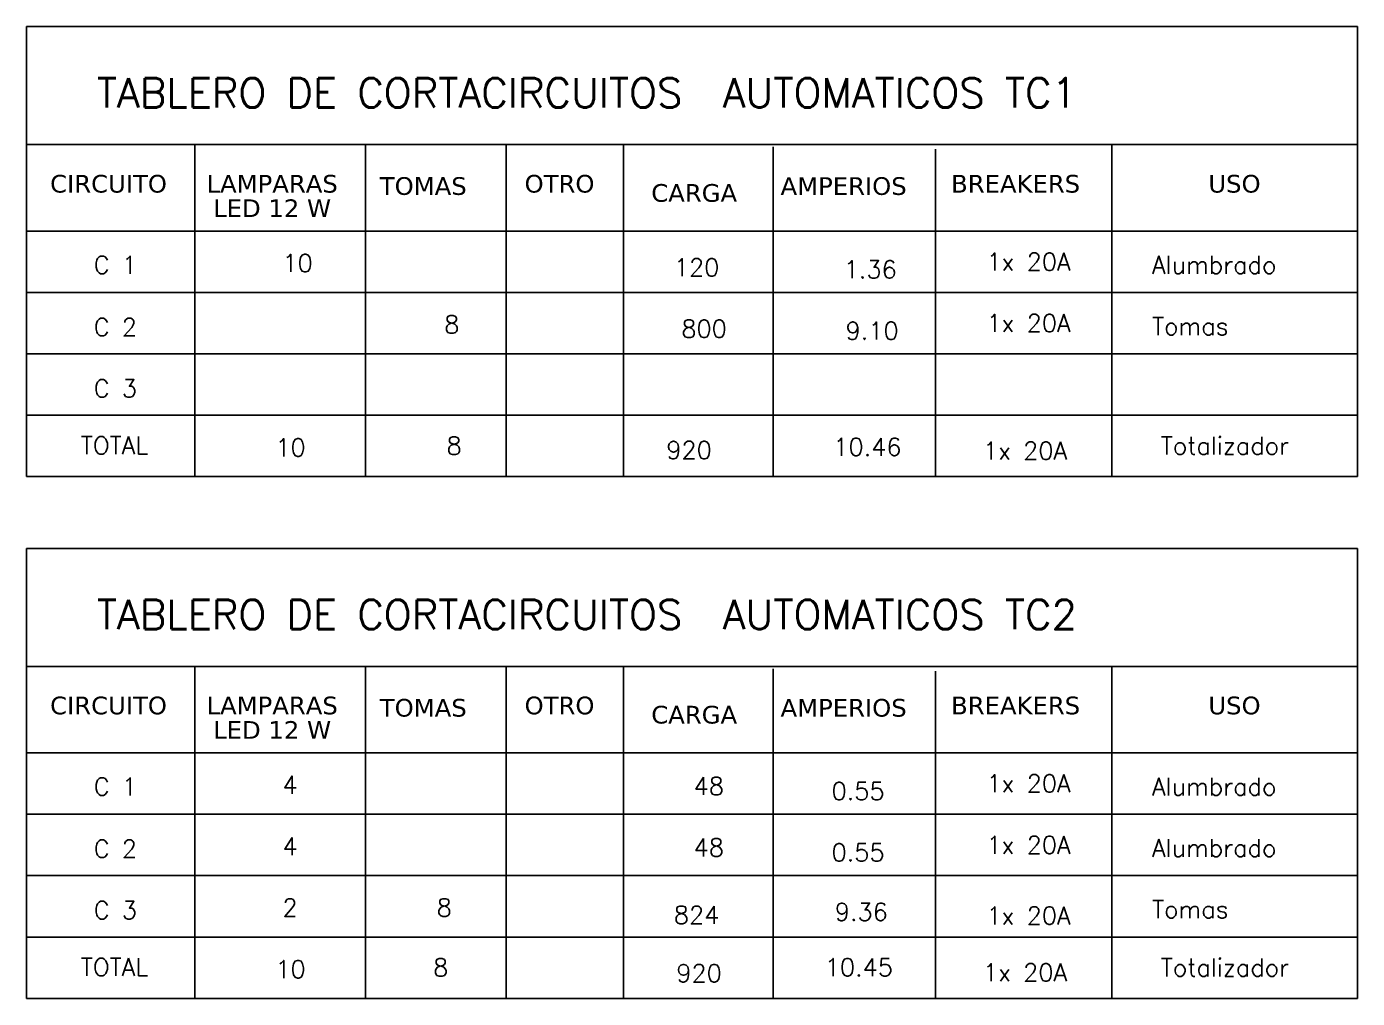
# Model space of a CAD drawing. Extents: x 876.5 to 905.5, y -313.4 to -291.
# Drawn here: x 887.09 to 893.43, y -313.4 to -308.77 of the extents above; entities that cross this region are included whole.
import ezdxf

# ---------------------------------------------------------------- set-up
doc = ezdxf.new("R2010")
doc.units = 0
doc.header["$LTSCALE"] = 0.01
doc.layers.get('0').update_dxf_attribs({"linetype": 'CONTINUOUS'})
doc.styles.add('STYLE3', font='verdana.ttf', dxfattribs={"height": 0.15})
doc.styles.add('STYLE5', font='simplex.shx', dxfattribs={"height": 2.6})
doc.styles.add('STYLE6', font='simplex.shx', dxfattribs={"height": 0.15})

msp = doc.modelspace()

# ---------------------------------------------------------------- linework, layer by layer
at = {"color": 7}
for p, q in [((887.088, -308.7658), (887.088, -310.9104)), ((893.43, -308.7658), (887.088, -308.7658)), ((893.43, -308.7658), (893.43, -310.9104)), ((893.43, -309.3283), (887.088, -309.3283)), ((887.889, -310.9104), (887.889, -309.3283)), ((887.889, -310.9104), (887.889, -309.3283)), ((888.7028, -310.9104), (888.7028, -309.3283)), ((888.7028, -310.9104), (888.7028, -309.3283)), ((889.3734, -310.9104), (889.3734, -309.3283)), ((889.3734, -310.9104), (889.3734, -309.3283)), ((889.933, -310.9104), (889.933, -309.3283)), ((889.933, -310.9104), (889.933, -309.3283)), ((890.6452, -310.9104), (890.6452, -309.3393)), ((890.6452, -310.9104), (890.6452, -309.3393)), ((891.4199, -310.9104), (891.4199, -309.3503)), ((891.4199, -310.9104), (891.4199, -309.3503)), ((892.2599, -310.9104), (892.2599, -309.3283)), ((892.2599, -310.9104), (892.2599, -309.3283)), ((887.088, -309.7404), (893.43, -309.7404)), ((887.088, -310.0329), (893.43, -310.0329)), ((887.088, -310.3254), (893.43, -310.3254)), ((887.088, -310.6179), (893.43, -310.6179)), ((887.088, -310.9104), (893.43, -310.9104)), ((887.088, -311.2522), (887.088, -313.3969)), ((893.43, -311.2522), (887.088, -311.2522)), ((893.43, -311.2522), (893.43, -313.3969)), ((893.43, -311.8147), (887.088, -311.8147)), ((887.889, -313.3969), (887.889, -311.8147)), ((887.889, -313.3969), (887.889, -311.8147)), ((888.7028, -313.3969), (888.7028, -311.8147)), ((888.7028, -313.3969), (888.7028, -311.8147)), ((889.3734, -313.3969), (889.3734, -311.8147)), ((889.3734, -313.3969), (889.3734, -311.8147)), ((889.933, -313.3969), (889.933, -311.8147)), ((889.933, -313.3969), (889.933, -311.8147)), ((890.6452, -313.3969), (890.6452, -311.8257)), ((890.6452, -313.3969), (890.6452, -311.8257)), ((892.2599, -313.3969), (892.2599, -311.8147)), ((892.2599, -313.3969), (892.2599, -311.8147)), ((891.4199, -313.3969), (891.4199, -311.8368)), ((891.4199, -313.3969), (891.4199, -311.8368)), ((887.088, -312.2269), (893.43, -312.2269)), ((887.088, -312.5194), (893.43, -312.5194)), ((887.088, -312.8119), (893.43, -312.8119)), ((887.088, -313.1044), (893.43, -313.1044)), ((887.088, -313.3969), (893.43, -313.3969))]:
    msp.add_line(p, q, dxfattribs=at)

# ---------------------------------------------------------------- texts
for s, height, style, p in [('TABLERO DE CORTACIRCUITOS  AUTOMATICOS TC1', 0.140625, 'STYLE5', (887.4225, -309.1515)), ('CIRCUITO', 0.08437, 'STYLE3', (887.2, -309.5567)), ('LAMPARAS', 0.08437, 'STYLE3', (887.9455, -309.5567)), ('TOMAS', 0.08437, 'STYLE3', (888.7711, -309.5676)), ('OTRO', 0.08437, 'STYLE3', (889.461, -309.5567)), ('AMPERIOS', 0.08437, 'STYLE3', (890.681, -309.5677)), ('BREAKERS', 0.08437, 'STYLE3', (891.4937, -309.5567)), ('USO', 0.08437, 'STYLE3', (892.7197, -309.5567)), ('CARGA ', 0.08437, 'STYLE3', (890.0649, -309.6006)), ('LED 12 W', 0.08437, 'STYLE3', (887.977, -309.6735)), ('C 1', 0.08437, 'STYLE6', (887.4079, -309.9436)), ('10', 0.08437, 'STYLE6', (888.3071, -309.9349)), ('1x 20A', 0.08437, 'STYLE6', (891.6623, -309.9284)), ('Alumbrado ', 0.08437, 'STYLE6', (892.4511, -309.9432)), ('120', 0.08437, 'STYLE6', (890.1724, -309.9556)), (' 1.36', 0.08437, 'STYLE6', (890.924, -309.9648)), ('C 2', 0.08437, 'STYLE6', (887.4079, -310.2397)), ('8', 0.0844, 'STYLE6', (889.0781, -310.2274)), ('800', 0.08437, 'STYLE6', (890.2082, -310.2481)), ('9.10', 0.08437, 'STYLE6', (890.9907, -310.2573)), ('1x 20A', 0.08437, 'STYLE6', (891.6623, -310.2209)), ('Tomas', 0.08437, 'STYLE6', (892.4511, -310.2357)), ('C 3', 0.08437, 'STYLE6', (887.4079, -310.5322)), ('TOTAL', 0.08437, 'STYLE6', (887.3462, -310.8036)), ('10', 0.08437, 'STYLE6', (888.2734, -310.8137)), ('8', 0.0844, 'STYLE6', (889.0892, -310.8053)), ('920', 0.08437, 'STYLE6', (890.1365, -310.8259)), ('10.46', 0.08437, 'STYLE6', (890.9324, -310.8113)), ('1x 20A', 0.08437, 'STYLE6', (891.6457, -310.829)), ('Totalizador', 0.084375, 'STYLE6', (892.493, -310.8054)), ('TABLERO DE CORTACIRCUITOS  AUTOMATICOS TC2', 0.140625, 'STYLE5', (887.4225, -311.6379)), ('CIRCUITO', 0.08437, 'STYLE3', (887.2, -312.0431)), ('LAMPARAS', 0.08437, 'STYLE3', (887.9455, -312.0431)), ('OTRO', 0.08437, 'STYLE3', (889.461, -312.0431)), ('BREAKERS', 0.08437, 'STYLE3', (891.4937, -312.0431)), ('USO', 0.08437, 'STYLE3', (892.7197, -312.0431)), ('TOMAS', 0.08437, 'STYLE3', (888.7711, -312.054)), ('CARGA ', 0.08437, 'STYLE3', (890.0649, -312.087)), ('AMPERIOS', 0.08437, 'STYLE3', (890.681, -312.0541)), ('LED 12 W', 0.08437, 'STYLE3', (887.977, -312.1599)), ('4', 0.0844, 'STYLE6', (888.3071, -312.4213)), ('1x 20A', 0.08437, 'STYLE6', (891.6623, -312.4149)), ('C 1', 0.08437, 'STYLE6', (887.4079, -312.43)), ('48', 0.08437, 'STYLE6', (890.2667, -312.4275)), ('0.55', 0.08437, 'STYLE6', (890.924, -312.4512)), ('Alumbrado ', 0.08437, 'STYLE6', (892.4511, -312.4296)), ('C 2', 0.08437, 'STYLE6', (887.4079, -312.7261)), ('4', 0.0844, 'STYLE6', (888.3071, -312.7138)), ('48', 0.08437, 'STYLE6', (890.2667, -312.72)), ('0.55', 0.08437, 'STYLE6', (890.924, -312.7437)), ('1x 20A', 0.08437, 'STYLE6', (891.6623, -312.7074)), ('Alumbrado ', 0.08437, 'STYLE6', (892.4511, -312.7221)), ('C 3', 0.08437, 'STYLE6', (887.4079, -313.0186)), ('2', 0.0844, 'STYLE6', (888.3071, -313.0063)), ('8', 0.0844, 'STYLE6', (889.0423, -313.0063)), ('824', 0.08437, 'STYLE6', (890.1723, -313.0416)), ('9.36', 0.08437, 'STYLE6', (890.9393, -313.0271)), ('1x 20A', 0.08437, 'STYLE6', (891.6623, -313.0448)), ('Tomas', 0.08437, 'STYLE6', (892.4511, -313.0146)), ('TOTAL', 0.08437, 'STYLE6', (887.3462, -313.29)), ('10', 0.08437, 'STYLE6', (888.2734, -313.3001)), ('8', 0.0844, 'STYLE6', (889.0252, -313.2917)), ('10.45', 0.08437, 'STYLE6', (890.8916, -313.291)), ('Totalizador', 0.084375, 'STYLE6', (892.493, -313.2918)), ('920', 0.08437, 'STYLE6', (890.1842, -313.3191)), ('1x 20A', 0.08437, 'STYLE6', (891.6457, -313.3155))]:
    msp.add_text(s, height=height, dxfattribs=dict(at, style=style)).set_placement(p)

doc.saveas('drawing.dxf')
